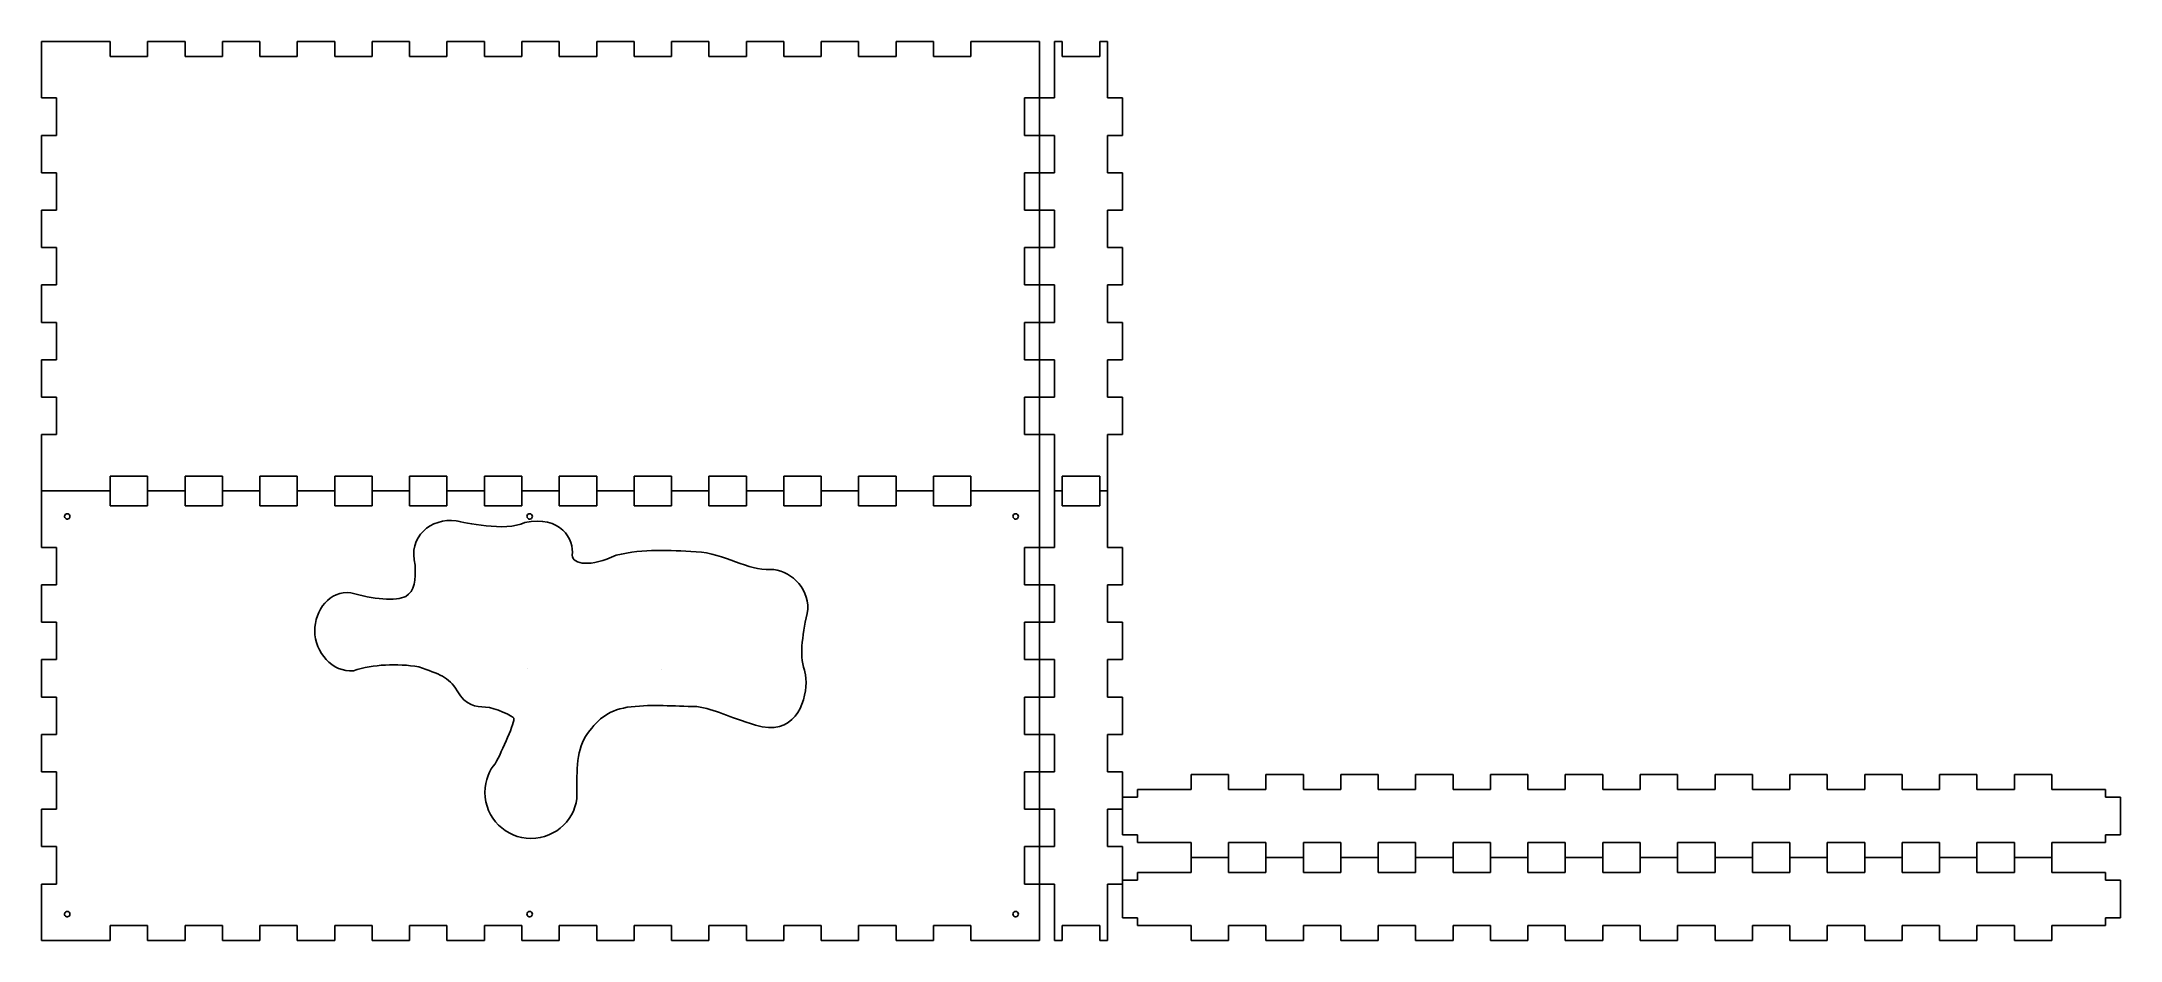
# Model space of a CAD drawing. Extents: x -281 to 552, y 68 to 428.
import ezdxf

# ---------------------------------------------------------------- set-up
doc = ezdxf.new("R2010")
doc.units = 0
doc.layers.add('Layer_1', color=7, linetype='CONTINUOUS')

msp = doc.modelspace()

# ---------------------------------------------------------------- linework, layer by layer
at = {"layer": 'Layer_1', "color": 1}
for p, q in [((-281.1457, 405.5762), (-281.1457, 428.2012)), ((-281.1457, 428.2012), (-268.6457, 428.2012)), ((-268.6457, 428.2012), (-253.6457, 428.2012)), ((-253.6457, 428.2012), (-253.6457, 422.2012)), ((-238.6457, 422.2012), (-238.6457, 428.2012)), ((-238.6457, 428.2012), (-223.6457, 428.2012)), ((-223.6457, 428.2012), (-223.6457, 422.2012)), ((-208.6457, 422.2012), (-208.6457, 428.2012)), ((-208.6457, 428.2012), (-193.6457, 428.2012)), ((-193.6457, 428.2012), (-193.6457, 422.2012)), ((-178.6457, 422.2012), (-178.6457, 428.2012)), ((-178.6457, 428.2012), (-163.6457, 428.2012)), ((-163.6457, 428.2012), (-163.6457, 422.2012)), ((-148.6457, 422.2012), (-148.6457, 428.2012)), ((-148.6457, 428.2012), (-133.6457, 428.2012)), ((-133.6457, 428.2012), (-133.6457, 422.2012)), ((-118.6457, 422.2012), (-118.6457, 428.2012)), ((-118.6457, 428.2012), (-103.6457, 428.2012)), ((-103.6457, 428.2012), (-103.6457, 422.2012)), ((-88.6457, 422.2012), (-88.6457, 428.2012)), ((-88.6457, 428.2012), (-73.6457, 428.2012)), ((-73.6457, 428.2012), (-73.6457, 422.2012)), ((-58.6457, 422.2012), (-58.6457, 428.2012)), ((-58.6457, 428.2012), (-43.6457, 428.2012)), ((-43.6457, 428.2012), (-43.6457, 422.2012)), ((-28.6457, 422.2012), (-28.6457, 428.2012)), ((-28.6457, 428.2012), (-13.6457, 428.2012)), ((-13.6457, 428.2012), (-13.6457, 422.2012)), ((1.3543, 422.2012), (1.3543, 428.2012)), ((1.3543, 428.2012), (16.3543, 428.2012)), ((16.3543, 428.2012), (16.3543, 422.2012)), ((31.3543, 422.2012), (31.3543, 428.2012)), ((31.3543, 428.2012), (46.3543, 428.2012)), ((46.3543, 428.2012), (46.3543, 422.2012)), ((61.3543, 422.2012), (61.3543, 428.2012)), ((61.3543, 428.2012), (76.3543, 428.2012)), ((76.3543, 428.2012), (76.3543, 422.2012)), ((91.3543, 422.2012), (91.3543, 428.2012)), ((91.3543, 428.2012), (118.8543, 428.2012)), ((118.8543, 428.2012), (118.8543, 420.5762)), ((124.8543, 405.5762), (124.8543, 428.2012)), ((124.8543, 428.2012), (127.9893, 428.2012)), ((127.9893, 428.2012), (127.9893, 422.2012)), ((142.9893, 422.2012), (142.9893, 428.2012)), ((142.9893, 428.2012), (146.1243, 428.2012)), ((146.1243, 428.2012), (146.1243, 420.5762)), ((-253.6457, 422.2012), (-238.6457, 422.2012)), ((-223.6457, 422.2012), (-208.6457, 422.2012)), ((-193.6457, 422.2012), (-178.6457, 422.2012)), ((-163.6457, 422.2012), (-148.6457, 422.2012)), ((-133.6457, 422.2012), (-118.6457, 422.2012)), ((-103.6457, 422.2012), (-88.6457, 422.2012)), ((-73.6457, 422.2012), (-58.6457, 422.2012)), ((-43.6457, 422.2012), (-28.6457, 422.2012)), ((-13.6457, 422.2012), (1.3543, 422.2012)), ((16.3543, 422.2012), (31.3543, 422.2012)), ((46.3543, 422.2012), (61.3543, 422.2012)), ((76.3543, 422.2012), (91.3543, 422.2012)), ((118.8543, 420.5762), (118.8543, 405.5762)), ((127.9893, 422.2012), (142.9893, 422.2012)), ((146.1243, 420.5762), (146.1243, 405.5762)), ((-275.1457, 405.5762), (-281.1457, 405.5762)), ((-275.1457, 390.5762), (-275.1457, 405.5762)), ((112.8543, 390.5762), (112.8543, 405.5762)), ((112.8543, 405.5762), (124.8543, 405.5762)), ((118.8543, 405.5762), (118.8543, 375.5762)), ((146.1243, 405.5762), (152.1243, 405.5762)), ((152.1243, 405.5762), (152.1243, 390.5762)), ((-281.1457, 375.5762), (-281.1457, 390.5762)), ((-281.1457, 390.5762), (-275.1457, 390.5762)), ((124.8543, 390.5762), (112.8543, 390.5762)), ((124.8543, 390.5762), (124.8543, 375.5762)), ((152.1243, 390.5762), (146.1243, 390.5762)), ((146.1243, 390.5762), (146.1243, 375.5762)), ((-275.1457, 375.5762), (-281.1457, 375.5762)), ((-275.1457, 360.5762), (-275.1457, 375.5762)), ((112.8543, 360.5762), (112.8543, 375.5762)), ((112.8543, 375.5762), (124.8543, 375.5762)), ((118.8543, 375.5762), (118.8543, 345.5762)), ((146.1243, 375.5762), (152.1243, 375.5762)), ((152.1243, 375.5762), (152.1243, 360.5762)), ((-281.1457, 345.5762), (-281.1457, 360.5762)), ((-281.1457, 360.5762), (-275.1457, 360.5762)), ((124.8543, 360.5762), (112.8543, 360.5762)), ((124.8543, 360.5762), (124.8543, 345.5762)), ((152.1243, 360.5762), (146.1243, 360.5762)), ((146.1243, 360.5762), (146.1243, 345.5762)), ((-275.1457, 345.5762), (-281.1457, 345.5762)), ((-275.1457, 330.5762), (-275.1457, 345.5762)), ((112.8543, 330.5762), (112.8543, 345.5762)), ((112.8543, 345.5762), (124.8543, 345.5762)), ((118.8543, 345.5762), (118.8543, 315.5762)), ((146.1243, 345.5762), (152.1243, 345.5762)), ((152.1243, 345.5762), (152.1243, 330.5762)), ((-281.1457, 315.5762), (-281.1457, 330.5762)), ((-281.1457, 330.5762), (-275.1457, 330.5762)), ((124.8543, 330.5762), (112.8543, 330.5762)), ((124.8543, 330.5762), (124.8543, 315.5762)), ((152.1243, 330.5762), (146.1243, 330.5762)), ((146.1243, 330.5762), (146.1243, 315.5762)), ((-275.1457, 315.5762), (-281.1457, 315.5762)), ((-275.1457, 300.5762), (-275.1457, 315.5762)), ((112.8543, 300.5762), (112.8543, 315.5762)), ((112.8543, 315.5762), (124.8543, 315.5762)), ((118.8543, 315.5762), (118.8543, 285.5762)), ((146.1243, 315.5762), (152.1243, 315.5762)), ((152.1243, 315.5762), (152.1243, 300.5762)), ((-281.1457, 285.5762), (-281.1457, 300.5762)), ((-281.1457, 300.5762), (-275.1457, 300.5762)), ((124.8543, 300.5762), (112.8543, 300.5762)), ((124.8543, 300.5762), (124.8543, 285.5762)), ((152.1243, 300.5762), (146.1243, 300.5762)), ((146.1243, 300.5762), (146.1243, 285.5762)), ((-275.1457, 285.5762), (-281.1457, 285.5762)), ((-275.1457, 270.5762), (-275.1457, 285.5762)), ((112.8543, 270.5762), (112.8543, 285.5762)), ((112.8543, 285.5762), (124.8543, 285.5762)), ((118.8543, 240.3262), (118.8543, 285.5762)), ((146.1243, 285.5762), (152.1243, 285.5762)), ((152.1243, 285.5762), (152.1243, 270.5762)), ((-281.1457, 255.5762), (-281.1457, 270.5762)), ((-281.1457, 270.5762), (-275.1457, 270.5762)), ((124.8543, 270.5762), (112.8543, 270.5762)), ((124.8543, 270.5762), (124.8543, 255.5762)), ((146.1243, 270.5762), (146.1243, 240.3262)), ((152.1243, 270.5762), (146.1243, 270.5762)), ((-281.1457, 255.5762), (-281.1457, 225.3262)), ((-253.6457, 241.9512), (-253.6457, 253.9512)), ((-253.6457, 253.9512), (-238.6457, 253.9512)), ((-238.6457, 253.9512), (-238.6457, 241.9512)), ((-223.6457, 241.9512), (-223.6457, 253.9512)), ((-223.6457, 253.9512), (-208.6457, 253.9512)), ((-208.6457, 253.9512), (-208.6457, 241.9512)), ((-193.6457, 241.9512), (-193.6457, 253.9512)), ((-193.6457, 253.9512), (-178.6457, 253.9512)), ((-178.6457, 253.9512), (-178.6457, 241.9512)), ((-163.6457, 241.9512), (-163.6457, 253.9512)), ((-163.6457, 253.9512), (-148.6457, 253.9512)), ((-148.6457, 253.9512), (-148.6457, 241.9512)), ((-133.6457, 241.9512), (-133.6457, 253.9512)), ((-133.6457, 253.9512), (-118.6457, 253.9512)), ((-118.6457, 253.9512), (-118.6457, 241.9512)), ((-103.6457, 241.9512), (-103.6457, 253.9512)), ((-103.6457, 253.9512), (-88.6457, 253.9512)), ((-88.6457, 253.9512), (-88.6457, 241.9512)), ((-73.6457, 241.9512), (-73.6457, 253.9512)), ((-73.6457, 253.9512), (-58.6457, 253.9512)), ((-58.6457, 253.9512), (-58.6457, 241.9512)), ((-43.6457, 241.9512), (-43.6457, 253.9512)), ((-43.6457, 253.9512), (-28.6457, 253.9512)), ((-28.6457, 253.9512), (-28.6457, 241.9512)), ((-13.6457, 241.9512), (-13.6457, 253.9512)), ((-13.6457, 253.9512), (1.3543, 253.9512)), ((1.3543, 253.9512), (1.3543, 241.9512)), ((16.3543, 241.9512), (16.3543, 253.9512)), ((16.3543, 253.9512), (31.3543, 253.9512)), ((31.3543, 253.9512), (31.3543, 241.9512)), ((46.3543, 241.9512), (46.3543, 253.9512)), ((46.3543, 253.9512), (61.3543, 253.9512)), ((61.3543, 253.9512), (61.3543, 241.9512)), ((76.3543, 241.9512), (76.3543, 253.9512)), ((76.3543, 253.9512), (91.3543, 253.9512)), ((91.3543, 253.9512), (91.3543, 241.9512)), ((124.8543, 225.3262), (124.8543, 255.5762)), ((127.9893, 241.9512), (127.9893, 253.9512)), ((127.9893, 253.9512), (142.9893, 253.9512)), ((142.9893, 253.9512), (142.9893, 241.9512)), ((-253.6457, 247.9512), (-281.1457, 247.9512)), ((-281.1457, 247.9512), (-268.6457, 247.9512)), ((-238.6457, 241.9512), (-253.6457, 241.9512)), ((-238.6457, 247.9512), (-223.6457, 247.9512)), ((-208.6457, 241.9512), (-223.6457, 241.9512)), ((-208.6457, 247.9512), (-193.6457, 247.9512)), ((-178.6457, 241.9512), (-193.6457, 241.9512)), ((-178.6457, 247.9512), (-163.6457, 247.9512)), ((-148.6457, 241.9512), (-163.6457, 241.9512)), ((-148.6457, 247.9512), (-133.6457, 247.9512)), ((-118.6457, 241.9512), (-133.6457, 241.9512)), ((-118.6457, 247.9512), (-103.6457, 247.9512)), ((-88.6457, 241.9512), (-103.6457, 241.9512)), ((-88.6457, 247.9512), (-73.6457, 247.9512)), ((-58.6457, 241.9512), (-73.6457, 241.9512)), ((-58.6457, 247.9512), (-43.6457, 247.9512)), ((-28.6457, 241.9512), (-43.6457, 241.9512)), ((-28.6457, 247.9512), (-13.6457, 247.9512)), ((1.3543, 241.9512), (-13.6457, 241.9512)), ((1.3543, 247.9512), (16.3543, 247.9512)), ((31.3543, 241.9512), (16.3543, 241.9512)), ((31.3543, 247.9512), (46.3543, 247.9512)), ((61.3543, 241.9512), (46.3543, 241.9512)), ((61.3543, 247.9512), (76.3543, 247.9512)), ((91.3543, 241.9512), (76.3543, 241.9512)), ((91.3543, 247.9512), (118.8543, 247.9512)), ((124.8543, 247.9512), (127.9893, 247.9512)), ((142.9893, 241.9512), (127.9893, 241.9512)), ((142.9893, 247.9512), (146.1243, 247.9512)), ((118.8543, 225.3262), (118.8543, 240.3262)), ((146.1243, 240.3262), (146.1243, 225.3262)), ((-281.1457, 225.3262), (-275.1457, 225.3262)), ((-275.1457, 225.3262), (-275.1457, 210.3262)), ((112.8543, 210.3262), (112.8543, 225.3262)), ((112.8543, 225.3262), (124.8543, 225.3262)), ((118.8543, 195.3262), (118.8543, 225.3262)), ((146.1243, 225.3262), (152.1243, 225.3262)), ((152.1243, 225.3262), (152.1243, 210.3262)), ((-275.1457, 210.3262), (-281.1457, 210.3262)), ((-281.1457, 210.3262), (-281.1457, 195.3262)), ((124.8543, 210.3262), (112.8543, 210.3262)), ((124.8543, 210.3262), (124.8543, 195.3262)), ((152.1243, 210.3262), (146.1243, 210.3262)), ((146.1243, 210.3262), (146.1243, 195.3262)), ((-281.1457, 195.3262), (-275.1457, 195.3262)), ((-275.1457, 195.3262), (-275.1457, 180.3262)), ((112.8543, 180.3262), (112.8543, 195.3262)), ((112.8543, 195.3262), (124.8543, 195.3262)), ((118.8543, 165.3262), (118.8543, 195.3262)), ((146.1243, 195.3262), (152.1243, 195.3262)), ((152.1243, 195.3262), (152.1243, 180.3262)), ((-275.1457, 180.3262), (-281.1457, 180.3262)), ((-281.1457, 180.3262), (-281.1457, 165.3262)), ((124.8543, 180.3262), (112.8543, 180.3262)), ((124.8543, 180.3262), (124.8543, 165.3262)), ((152.1243, 180.3262), (146.1243, 180.3262)), ((146.1243, 180.3262), (146.1243, 165.3262)), ((-281.1457, 165.3262), (-275.1457, 165.3262)), ((-275.1457, 165.3262), (-275.1457, 150.3262)), ((112.8543, 150.3262), (112.8543, 165.3262)), ((112.8543, 165.3262), (124.8543, 165.3262)), ((118.8543, 135.3262), (118.8543, 165.3262)), ((146.1243, 165.3262), (152.1243, 165.3262)), ((152.1243, 165.3262), (152.1243, 150.3262)), ((-275.1457, 150.3262), (-281.1457, 150.3262)), ((-281.1457, 150.3262), (-281.1457, 135.3262)), ((124.8543, 150.3262), (112.8543, 150.3262)), ((124.8543, 150.3262), (124.8543, 135.3262)), ((152.1243, 150.3262), (146.1243, 150.3262)), ((146.1243, 150.3262), (146.1243, 135.3262)), ((-281.1457, 135.3262), (-275.1457, 135.3262)), ((-275.1457, 135.3262), (-275.1457, 120.3262)), ((112.8543, 120.3262), (112.8543, 135.3262)), ((112.8543, 135.3262), (124.8543, 135.3262)), ((118.8543, 105.3262), (118.8543, 135.3262)), ((146.1243, 135.3262), (152.1243, 135.3262)), ((152.1243, 135.3262), (152.1243, 110.1062)), ((179.6243, 128.2412), (179.6243, 134.2412)), ((179.6243, 134.2412), (194.6243, 134.2412)), ((194.6243, 134.2412), (194.6243, 128.2412)), ((209.6243, 128.2412), (209.6243, 134.2412)), ((209.6243, 134.2412), (224.6243, 134.2412)), ((224.6243, 134.2412), (224.6243, 128.2412)), ((239.6243, 128.2412), (239.6243, 134.2412)), ((239.6243, 134.2412), (254.6243, 134.2412)), ((254.6243, 134.2412), (254.6243, 128.2412)), ((269.6243, 128.2412), (269.6243, 134.2412)), ((269.6243, 134.2412), (284.6243, 134.2412)), ((284.6243, 134.2412), (284.6243, 128.2412)), ((299.6243, 128.2412), (299.6243, 134.2412)), ((299.6243, 134.2412), (314.6243, 134.2412)), ((314.6243, 134.2412), (314.6243, 128.2412)), ((329.6243, 128.2412), (329.6243, 134.2412)), ((329.6243, 134.2412), (344.6243, 134.2412)), ((344.6243, 134.2412), (344.6243, 128.2412)), ((359.6243, 128.2412), (359.6243, 134.2412)), ((359.6243, 134.2412), (374.6243, 134.2412)), ((374.6243, 134.2412), (374.6243, 128.2412)), ((389.6243, 128.2412), (389.6243, 134.2412)), ((389.6243, 134.2412), (404.6243, 134.2412)), ((404.6243, 134.2412), (404.6243, 128.2412)), ((419.6243, 128.2412), (419.6243, 134.2412)), ((419.6243, 134.2412), (434.6243, 134.2412)), ((434.6243, 134.2412), (434.6243, 128.2412)), ((449.6243, 128.2412), (449.6243, 134.2412)), ((449.6243, 134.2412), (464.6243, 134.2412)), ((464.6243, 134.2412), (464.6243, 128.2412)), ((479.6243, 128.2412), (479.6243, 134.2412)), ((479.6243, 134.2412), (494.6243, 134.2412)), ((494.6243, 134.2412), (494.6243, 128.2412)), ((509.6243, 128.2412), (509.6243, 134.2412)), ((509.6243, 134.2412), (524.6243, 134.2412)), ((524.6243, 134.2412), (524.6243, 128.2412)), ((152.1243, 125.1062), (158.1243, 125.1062)), ((158.1243, 125.1062), (158.1243, 128.2412)), ((158.1243, 128.2412), (164.6243, 128.2412)), ((164.6243, 128.2412), (179.6243, 128.2412)), ((194.6243, 128.2412), (209.6243, 128.2412)), ((224.6243, 128.2412), (239.6243, 128.2412)), ((254.6243, 128.2412), (269.6243, 128.2412)), ((284.6243, 128.2412), (299.6243, 128.2412)), ((314.6243, 128.2412), (329.6243, 128.2412)), ((344.6243, 128.2412), (359.6243, 128.2412)), ((374.6243, 128.2412), (389.6243, 128.2412)), ((404.6243, 128.2412), (419.6243, 128.2412)), ((434.6243, 128.2412), (449.6243, 128.2412)), ((464.6243, 128.2412), (479.6243, 128.2412)), ((494.6243, 128.2412), (509.6243, 128.2412)), ((524.6243, 128.2412), (546.1243, 128.2412)), ((546.1243, 128.2412), (546.1243, 125.1062)), ((546.1243, 125.1062), (552.1243, 125.1062)), ((552.1243, 125.1062), (552.1243, 110.1062)), ((-275.1457, 120.3262), (-281.1457, 120.3262)), ((-281.1457, 120.3262), (-281.1457, 105.3262)), ((124.8543, 120.3262), (112.8543, 120.3262)), ((124.8543, 120.3262), (124.8543, 105.3262)), ((152.1243, 120.3262), (146.1243, 120.3262)), ((146.1243, 120.3262), (146.1243, 105.3262)), ((158.1243, 110.1062), (152.1243, 110.1062)), ((158.1243, 106.9712), (158.1243, 110.1062)), ((552.1243, 110.1062), (546.1243, 110.1062)), ((546.1243, 110.1062), (546.1243, 106.9712)), ((-281.1457, 105.3262), (-275.1457, 105.3262)), ((-275.1457, 105.3262), (-275.1457, 90.3262)), ((112.8543, 90.3262), (112.8543, 105.3262)), ((112.8543, 105.3262), (124.8543, 105.3262)), ((118.8543, 67.7012), (118.8543, 105.3262)), ((146.1243, 105.3262), (152.1243, 105.3262)), ((152.1243, 105.3262), (152.1243, 76.8362)), ((179.6243, 106.9712), (158.1243, 106.9712)), ((179.6243, 94.9712), (179.6243, 106.9712)), ((179.6243, 100.9712), (194.6243, 100.9712)), ((194.6243, 94.9712), (194.6243, 106.9712)), ((194.6243, 106.9712), (209.6243, 106.9712)), ((209.6243, 106.9712), (209.6243, 94.9712)), ((209.6243, 100.9712), (224.6243, 100.9712)), ((224.6243, 94.9712), (224.6243, 106.9712)), ((224.6243, 106.9712), (239.6243, 106.9712)), ((239.6243, 106.9712), (239.6243, 94.9712)), ((239.6243, 100.9712), (254.6243, 100.9712)), ((254.6243, 94.9712), (254.6243, 106.9712)), ((254.6243, 106.9712), (269.6243, 106.9712)), ((269.6243, 106.9712), (269.6243, 94.9712)), ((269.6243, 100.9712), (284.6243, 100.9712)), ((284.6243, 94.9712), (284.6243, 106.9712)), ((284.6243, 106.9712), (299.6243, 106.9712)), ((299.6243, 106.9712), (299.6243, 94.9712)), ((299.6243, 100.9712), (314.6243, 100.9712)), ((314.6243, 94.9712), (314.6243, 106.9712)), ((314.6243, 106.9712), (329.6243, 106.9712)), ((329.6243, 106.9712), (329.6243, 94.9712)), ((329.6243, 100.9712), (344.6243, 100.9712)), ((344.6243, 94.9712), (344.6243, 106.9712)), ((344.6243, 106.9712), (359.6243, 106.9712)), ((359.6243, 106.9712), (359.6243, 94.9712)), ((359.6243, 100.9712), (374.6243, 100.9712)), ((374.6243, 94.9712), (374.6243, 106.9712)), ((374.6243, 106.9712), (389.6243, 106.9712)), ((389.6243, 106.9712), (389.6243, 94.9712)), ((389.6243, 100.9712), (404.6243, 100.9712)), ((404.6243, 94.9712), (404.6243, 106.9712)), ((404.6243, 106.9712), (419.6243, 106.9712)), ((419.6243, 106.9712), (419.6243, 94.9712)), ((419.6243, 100.9712), (434.6243, 100.9712)), ((434.6243, 94.9712), (434.6243, 106.9712)), ((434.6243, 106.9712), (449.6243, 106.9712)), ((449.6243, 106.9712), (449.6243, 94.9712)), ((449.6243, 100.9712), (464.6243, 100.9712)), ((464.6243, 94.9712), (464.6243, 106.9712)), ((464.6243, 106.9712), (479.6243, 106.9712)), ((479.6243, 106.9712), (479.6243, 94.9712)), ((479.6243, 100.9712), (494.6243, 100.9712)), ((494.6243, 94.9712), (494.6243, 106.9712)), ((494.6243, 106.9712), (509.6243, 106.9712)), ((509.6243, 106.9712), (509.6243, 94.9712)), ((509.6243, 100.9712), (524.6243, 100.9712)), ((524.6243, 106.9712), (524.6243, 94.9712)), ((539.6243, 106.9712), (524.6243, 106.9712)), ((546.1243, 106.9712), (539.6243, 106.9712)), ((152.1243, 91.8362), (158.1243, 91.8362)), ((158.1243, 91.8362), (158.1243, 94.9712)), ((158.1243, 94.9712), (164.6243, 94.9712)), ((164.6243, 94.9712), (179.6243, 94.9712)), ((209.6243, 94.9712), (194.6243, 94.9712)), ((239.6243, 94.9712), (224.6243, 94.9712)), ((269.6243, 94.9712), (254.6243, 94.9712)), ((299.6243, 94.9712), (284.6243, 94.9712)), ((329.6243, 94.9712), (314.6243, 94.9712)), ((359.6243, 94.9712), (344.6243, 94.9712)), ((389.6243, 94.9712), (374.6243, 94.9712)), ((419.6243, 94.9712), (404.6243, 94.9712)), ((449.6243, 94.9712), (434.6243, 94.9712)), ((479.6243, 94.9712), (464.6243, 94.9712)), ((509.6243, 94.9712), (494.6243, 94.9712)), ((524.6243, 94.9712), (546.1243, 94.9712)), ((546.1243, 94.9712), (546.1243, 91.8362)), ((546.1243, 91.8362), (552.1243, 91.8362)), ((552.1243, 91.8362), (552.1243, 76.8362)), ((-275.1457, 90.3262), (-281.1457, 90.3262)), ((-281.1457, 90.3262), (-281.1457, 75.3262)), ((124.8543, 90.3262), (112.8543, 90.3262)), ((124.8543, 75.3262), (124.8543, 90.3262)), ((152.1243, 90.3262), (146.1243, 90.3262)), ((146.1243, 90.3262), (146.1243, 67.7012)), ((-281.1457, 75.3262), (-281.1457, 67.7012)), ((124.8543, 67.7012), (124.8543, 75.3262)), ((158.1243, 76.8362), (152.1243, 76.8362)), ((158.1243, 73.7012), (158.1243, 76.8362)), ((552.1243, 76.8362), (546.1243, 76.8362)), ((546.1243, 76.8362), (546.1243, 73.7012)), ((-281.1457, 67.7012), (-253.6457, 67.7012)), ((-253.6457, 67.7012), (-253.6457, 73.7012)), ((-253.6457, 73.7012), (-238.6457, 73.7012)), ((-238.6457, 73.7012), (-238.6457, 67.7012)), ((-238.6457, 67.7012), (-223.6457, 67.7012)), ((-223.6457, 67.7012), (-223.6457, 73.7012)), ((-223.6457, 73.7012), (-208.6457, 73.7012)), ((-208.6457, 73.7012), (-208.6457, 67.7012)), ((-208.6457, 67.7012), (-193.6457, 67.7012)), ((-193.6457, 67.7012), (-193.6457, 73.7012)), ((-193.6457, 73.7012), (-178.6457, 73.7012)), ((-178.6457, 73.7012), (-178.6457, 67.7012)), ((-178.6457, 67.7012), (-163.6457, 67.7012)), ((-163.6457, 67.7012), (-163.6457, 73.7012)), ((-163.6457, 73.7012), (-148.6457, 73.7012)), ((-148.6457, 73.7012), (-148.6457, 67.7012)), ((-148.6457, 67.7012), (-133.6457, 67.7012)), ((-133.6457, 67.7012), (-133.6457, 73.7012)), ((-133.6457, 73.7012), (-118.6457, 73.7012)), ((-118.6457, 73.7012), (-118.6457, 67.7012)), ((-118.6457, 67.7012), (-103.6457, 67.7012)), ((-103.6457, 67.7012), (-103.6457, 73.7012)), ((-103.6457, 73.7012), (-88.6457, 73.7012)), ((-88.6457, 73.7012), (-88.6457, 67.7012)), ((-88.6457, 67.7012), (-73.6457, 67.7012)), ((-73.6457, 67.7012), (-73.6457, 73.7012)), ((-73.6457, 73.7012), (-58.6457, 73.7012)), ((-58.6457, 73.7012), (-58.6457, 67.7012)), ((-58.6457, 67.7012), (-43.6457, 67.7012)), ((-43.6457, 67.7012), (-43.6457, 73.7012)), ((-43.6457, 73.7012), (-28.6457, 73.7012)), ((-28.6457, 73.7012), (-28.6457, 67.7012)), ((-28.6457, 67.7012), (-13.6457, 67.7012)), ((-13.6457, 67.7012), (-13.6457, 73.7012)), ((-13.6457, 73.7012), (1.3543, 73.7012)), ((1.3543, 73.7012), (1.3543, 67.7012)), ((1.3543, 67.7012), (16.3543, 67.7012)), ((16.3543, 67.7012), (16.3543, 73.7012)), ((16.3543, 73.7012), (31.3543, 73.7012)), ((31.3543, 73.7012), (31.3543, 67.7012)), ((31.3543, 67.7012), (46.3543, 67.7012)), ((46.3543, 67.7012), (46.3543, 73.7012)), ((46.3543, 73.7012), (61.3543, 73.7012)), ((61.3543, 73.7012), (61.3543, 67.7012)), ((61.3543, 67.7012), (76.3543, 67.7012)), ((76.3543, 67.7012), (76.3543, 73.7012)), ((76.3543, 73.7012), (91.3543, 73.7012)), ((91.3543, 73.7012), (91.3543, 67.7012)), ((91.3543, 67.7012), (106.3543, 67.7012)), ((106.3543, 67.7012), (118.8543, 67.7012)), ((127.9893, 67.7012), (124.8543, 67.7012)), ((142.9893, 73.7012), (127.9893, 73.7012)), ((127.9893, 73.7012), (127.9893, 67.7012)), ((142.9893, 67.7012), (142.9893, 73.7012)), ((146.1243, 67.7012), (142.9893, 67.7012)), ((179.6243, 73.7012), (158.1243, 73.7012)), ((179.6243, 67.7012), (179.6243, 73.7012)), ((194.6243, 67.7012), (179.6243, 67.7012)), ((209.6243, 73.7012), (194.6243, 73.7012)), ((194.6243, 73.7012), (194.6243, 67.7012)), ((209.6243, 67.7012), (209.6243, 73.7012)), ((224.6243, 67.7012), (209.6243, 67.7012)), ((239.6243, 73.7012), (224.6243, 73.7012)), ((224.6243, 73.7012), (224.6243, 67.7012)), ((239.6243, 67.7012), (239.6243, 73.7012)), ((254.6243, 67.7012), (239.6243, 67.7012)), ((269.6243, 73.7012), (254.6243, 73.7012)), ((254.6243, 73.7012), (254.6243, 67.7012)), ((269.6243, 67.7012), (269.6243, 73.7012)), ((284.6243, 67.7012), (269.6243, 67.7012)), ((299.6243, 73.7012), (284.6243, 73.7012)), ((284.6243, 73.7012), (284.6243, 67.7012)), ((299.6243, 67.7012), (299.6243, 73.7012)), ((314.6243, 67.7012), (299.6243, 67.7012)), ((329.6243, 73.7012), (314.6243, 73.7012)), ((314.6243, 73.7012), (314.6243, 67.7012)), ((329.6243, 67.7012), (329.6243, 73.7012)), ((344.6243, 67.7012), (329.6243, 67.7012)), ((359.6243, 73.7012), (344.6243, 73.7012)), ((344.6243, 73.7012), (344.6243, 67.7012)), ((359.6243, 67.7012), (359.6243, 73.7012)), ((374.6243, 67.7012), (359.6243, 67.7012)), ((389.6243, 73.7012), (374.6243, 73.7012)), ((374.6243, 73.7012), (374.6243, 67.7012)), ((389.6243, 67.7012), (389.6243, 73.7012)), ((404.6243, 67.7012), (389.6243, 67.7012)), ((419.6243, 73.7012), (404.6243, 73.7012)), ((404.6243, 73.7012), (404.6243, 67.7012)), ((419.6243, 67.7012), (419.6243, 73.7012)), ((434.6243, 67.7012), (419.6243, 67.7012)), ((449.6243, 73.7012), (434.6243, 73.7012)), ((434.6243, 73.7012), (434.6243, 67.7012)), ((449.6243, 67.7012), (449.6243, 73.7012)), ((464.6243, 67.7012), (449.6243, 67.7012)), ((479.6243, 73.7012), (464.6243, 73.7012)), ((464.6243, 73.7012), (464.6243, 67.7012)), ((479.6243, 67.7012), (479.6243, 73.7012)), ((494.6243, 67.7012), (479.6243, 67.7012)), ((509.6243, 73.7012), (494.6243, 73.7012)), ((494.6243, 73.7012), (494.6243, 67.7012)), ((509.6243, 67.7012), (509.6243, 73.7012)), ((524.6243, 67.7012), (509.6243, 67.7012)), ((539.6243, 73.7012), (524.6243, 73.7012)), ((524.6243, 73.7012), (524.6243, 67.7012)), ((546.1243, 73.7012), (539.6243, 73.7012))]:
    msp.add_line(p, q, dxfattribs=at)
at = {"layer": 'Layer_1', "color": 7}
for p, q in [((-270.842076, 238.858928), (-270.842076, 238.858928)), ((-87.433661, 235.265738), (-87.433661, 235.265742)), ((-85.49652, 238.858928), (-85.49652, 238.858928)), ((109.29989, 238.858928), (109.29989, 238.858928)), ((-86.184645, 176.571497), (-86.184645, 176.571497)), ((-32.707718, 176.551723), (-32.707718, 176.551723)), ((-18.479767, 161.468839), (-18.479767, 161.468839)), ((-270.842076, 79.329537), (-270.842076, 79.329537)), ((-85.49658, 79.329937), (-85.49658, 79.329937)), ((109.29941, 79.329937), (109.29941, 79.329937))]:
    msp.add_line(p, q, dxfattribs=at)
for points in [[(-271.846266, 238.18795), (-272.014502, 237.781793), (-271.921509, 237.314286), (-271.61065, 237.003427)], [(-270.842076, 238.858928), (-271.281697, 238.858928), (-271.67803, 238.594107), (-271.846266, 238.18795)], [(-271.61065, 237.003427), (-271.299791, 236.692568), (-270.832284, 236.599575), (-270.426127, 236.767811)], [(-270.073502, 238.540575), (-270.277341, 238.744413), (-270.553805, 238.858928), (-270.842076, 238.858928)], [(-270.426127, 236.767811), (-270.01997, 236.936047), (-269.755149, 237.33238), (-269.755149, 237.772001)], [(-269.755149, 237.772001), (-269.755149, 238.060272), (-269.869664, 238.336736), (-270.073502, 238.540575)], [(-131.419382, 218.228445), (-134.445596, 229.551338), (-124.995834, 237.338361), (-115.027869, 235.966546)], [(-115.027869, 235.966546), (-111.467425, 235.238671), (-95.622441, 231.576563), (-87.433661, 235.265738)], [(-87.433661, 235.265742), (-73.194351, 238.400671), (-67.531944, 228.489034), (-68.438022, 222.1668)], [(-86.50071, 238.18795), (-86.668946, 237.781793), (-86.575953, 237.314286), (-86.265094, 237.003427)], [(-85.49652, 238.858928), (-85.936141, 238.858928), (-86.332474, 238.594107), (-86.50071, 238.18795)], [(-86.265094, 237.003427), (-85.954235, 236.692568), (-85.486728, 236.599575), (-85.080571, 236.767811)], [(-84.727946, 238.540575), (-84.931785, 238.744413), (-85.208249, 238.858928), (-85.49652, 238.858928)], [(-85.080571, 236.767811), (-84.674414, 236.936047), (-84.409593, 237.33238), (-84.409593, 237.772001)], [(-84.409593, 237.772001), (-84.409593, 238.060272), (-84.524108, 238.336736), (-84.727946, 238.540575)], [(108.2957, 238.18795), (108.127464, 237.781793), (108.220457, 237.314286), (108.531316, 237.003427)], [(109.29989, 238.858928), (108.860269, 238.858928), (108.463936, 238.594107), (108.2957, 238.18795)], [(108.531316, 237.003427), (108.842175, 236.692568), (109.309682, 236.599575), (109.715839, 236.767811)], [(110.068464, 238.540575), (109.864625, 238.744413), (109.588161, 238.858928), (109.29989, 238.858928)], [(109.715839, 236.767811), (110.121996, 236.936047), (110.386817, 237.33238), (110.386817, 237.772001)], [(110.386817, 237.772001), (110.386817, 238.060272), (110.272302, 238.336736), (110.068464, 238.540575)], [(-135.19963, 205.700936), (-131.645434, 207.805571), (-131.124843, 212.271512), (-131.419382, 218.228445)], [(-68.438022, 222.1668), (-68.279969, 218.433786), (-60.913827, 217.345603), (-50.884349, 222.189485)], [(-50.884349, 222.189485), (-39.423067, 224.908758), (-29.779867, 224.115951), (-18.830311, 223.58932)], [(-18.830311, 223.58932), (-7.244292, 223.032078), (2.053736, 215.815539), (10.891197, 216.494212)], [(10.891197, 216.494212), (18.641823, 216.479309), (26.059347, 209.708404), (26.027524, 200.526514)], [(-171.665833, 191.775882), (-171.665833, 200.128214), (-165.680108, 208.192363), (-157.147831, 207.117335)], [(-157.147831, 207.117335), (-148.661748, 204.610504), (-138.753816, 203.5963), (-135.19963, 205.700936)], [(26.027524, 200.526514), (24.053842, 191.266329), (22.45469, 182.658672), (24.59916, 176.051794)], [(-156.128834, 175.889689), (-164.568333, 174.987018), (-171.665833, 183.42355), (-171.665833, 191.775882)], [(-129.901647, 177.410977), (-138.770062, 178.890138), (-148.081244, 178.457986), (-156.128834, 175.889689)], [(-114.498834, 167.846534), (-118.127384, 173.530791), (-121.641946, 174.444895), (-129.901647, 177.410977)], [(24.59916, 176.051794), (24.758325, 175.561423), (25.278316, 173.472198), (25.278316, 171.09853)], [(-103.199093, 161.275872), (-107.022295, 161.448259), (-111.097058, 161.641847), (-114.498834, 167.846534)], [(25.278316, 171.09853), (25.278317, 162.746201), (20.282257, 149.244759), (5.009354, 154.099374)], [(-91.832956, 156.789479), (-92.160351, 157.653911), (-99.375891, 161.103485), (-103.199093, 161.275872)], [(-44.808564, 161.415685), (-53.683883, 160.394271), (-57.698508, 156.833787), (-62.26532, 150.727885)], [(-18.479767, 161.468839), (-28.128833, 161.655627), (-35.933245, 162.43707), (-44.808564, 161.415685)], [(5.009354, 154.099374), (-5.745919, 157.347568), (-11.183357, 160.407328), (-18.479767, 161.468839)], [(-99.287634, 138.511157), (-96.510204, 143.821937), (-91.341806, 155.47861), (-91.832956, 156.789479)], [(-62.26532, 150.727885), (-66.832132, 144.621993), (-66.591513, 136.026554), (-66.560897, 126.435666)], [(-103.42625, 127.033329), (-103.426251, 131.915373), (-101.529851, 136.35449), (-99.287634, 138.511157)], [(-84.978265, 108.585348), (-95.166804, 108.585348), (-103.426247, 116.844788), (-103.42625, 127.033329)], [(-66.560897, 126.435666), (-66.530279, 116.844788), (-74.789726, 108.585348), (-84.978265, 108.585348)], [(-271.846266, 78.658559), (-272.014502, 78.252402), (-271.921509, 77.784895), (-271.61065, 77.474036)], [(-270.842076, 79.329537), (-271.281697, 79.329537), (-271.67803, 79.064716), (-271.846266, 78.658559)], [(-271.61065, 77.474036), (-271.299791, 77.163177), (-270.832284, 77.070184), (-270.426127, 77.23842)], [(-270.073502, 79.011184), (-270.277341, 79.215022), (-270.553805, 79.329537), (-270.842076, 79.329537)], [(-270.426127, 77.23842), (-270.01997, 77.406656), (-269.755149, 77.802989), (-269.755149, 78.24261)], [(-269.755149, 78.24261), (-269.755149, 78.530881), (-269.869664, 78.807345), (-270.073502, 79.011184)], [(-86.50077, 78.658959), (-86.669006, 78.252802), (-86.576013, 77.785295), (-86.265154, 77.474436)], [(-85.49658, 79.329937), (-85.936201, 79.329937), (-86.332534, 79.065116), (-86.50077, 78.658959)], [(-86.265154, 77.474436), (-85.954295, 77.163577), (-85.486788, 77.070584), (-85.080631, 77.23882)], [(-84.728006, 79.011584), (-84.931845, 79.215422), (-85.208309, 79.329937), (-85.49658, 79.329937)], [(-85.080631, 77.23882), (-84.674474, 77.407056), (-84.409653, 77.803389), (-84.409653, 78.24301)], [(-84.409653, 78.24301), (-84.409653, 78.531281), (-84.524168, 78.807745), (-84.728006, 79.011584)], [(108.29522, 78.658959), (108.126984, 78.252802), (108.219977, 77.785295), (108.530836, 77.474436)], [(109.29941, 79.329937), (108.859789, 79.329937), (108.463456, 79.065116), (108.29522, 78.658959)], [(108.530836, 77.474436), (108.841695, 77.163577), (109.309202, 77.070584), (109.715359, 77.23882)], [(110.067984, 79.011584), (109.864145, 79.215422), (109.587681, 79.329937), (109.29941, 79.329937)], [(109.715359, 77.23882), (110.121516, 77.407056), (110.386337, 77.803389), (110.386337, 78.24301)], [(110.386337, 78.24301), (110.386337, 78.531281), (110.271822, 78.807745), (110.067984, 79.011584)]]:
    msp.add_open_spline(points, degree=3, dxfattribs=at)

doc.saveas('drawing.dxf')
